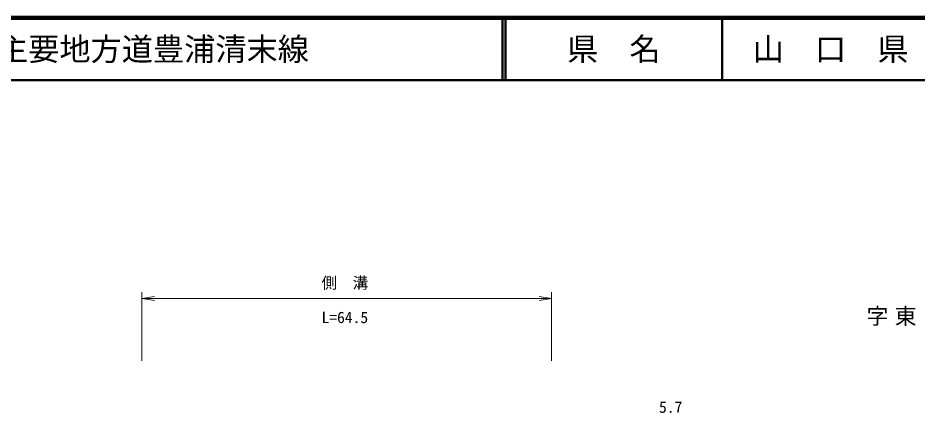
# Model space of a CAD drawing. Units: millimetres, scale not verified. Extents: x 40000 to 680000, y 20000 to 380000.
# Drawn here: x 220096 to 364390, y 316621 to 380000 of the extents above; entities that cross this region are included whole.
import ezdxf
from ezdxf.enums import TextEntityAlignment as Align

# ---------------------------------------------------------------- set-up
doc = ezdxf.new("R2010")
doc.units = ezdxf.units.MM
doc.header["$LTSCALE"] = 1000
doc.layers.add('M-BMK-HTXT', color=7, linetype='Continuous')
doc.layers.add('M-TTL-TXT', color=7, linetype='Continuous')
for name, color, linetype, lineweight in [('M-STR-HTXT', 7, 'Continuous', 13), ('M-TTL', 2, 'Continuous', 140), ('M-TTL-LINE', 7, 'Continuous', 50)]:
    doc.layers.add(name, color=color, linetype=linetype, lineweight=lineweight)
doc.styles.add('ＭＳ ゴシック', font='')
doc.styles.get('ＭＳ ゴシック').set_extended_font_data('MS Gothic')

# ---------------------------------------------------------------- blocks, each defined once
blk = doc.blocks.new('open_arrow')
at = {"color": 0, "linetype": 'Continuous', "lineweight": -2}
blk.add_lwpolyline([(7.5, 1.25), (0, 0), (7.5, -1.25)], dxfattribs=at)

msp = doc.modelspace()

# ---------------------------------------------------------------- linework, layer by layer
at = {"layer": 'M-STR-HTXT'}
for p, q in [((239966, 325000), (239966, 336000)), ((239966, 335000), (305650, 335000)), ((305650, 325000), (305650, 336000))]:
    msp.add_line(p, q, dxfattribs=at)
at = {"layer": 'M-TTL'}
msp.add_line((680000, 380000), (40000, 380000), dxfattribs=at)
at = {"layer": 'M-TTL-LINE'}
for p, q in [((297750, 380000), (297750, 370000)), ((298250, 380000), (298250, 370000)), ((333000, 380000), (333000, 370000)), ((40000, 370000), (680000, 370000))]:
    msp.add_line(p, q, dxfattribs=at)

# ---------------------------------------------------------------- block references
at = {"layer": 'M-STR-HTXT', "xscale": 267, "yscale": 267}
msp.add_blockref('open_arrow', (239966, 335000), dxfattribs=at)
at = {"layer": 'M-STR-HTXT', "xscale": 267, "yscale": 267, "rotation": 180}
msp.add_blockref('open_arrow', (305650, 335000), dxfattribs=at)

# ---------------------------------------------------------------- texts
at = {"layer": 'M-BMK-HTXT', "insert": (360658, 332028), "char_height": 2566, "attachment_point": 5, "style": 'ＭＳ ゴシック'}
msp.add_mtext('\\T1.29;字東', dxfattribs=at)
at = {"layer": 'M-STR-HTXT', "style": 'ＭＳ ゴシック'}
msp.add_text('側\u3000溝', height=1833, dxfattribs=at).set_placement((272500, 337500), align=Align.MIDDLE_CENTER)
for s, p in [('L=64.5', (272500, 330500)), ('5.7', (324734, 316101))]:
    msp.add_text(s, height=1833, dxfattribs=at).set_placement(p, align=Align.BOTTOM_CENTER)
at = {"layer": 'M-TTL-TXT', "style": 'ＭＳ ゴシック'}
msp.add_text('主要地方道豊浦清末線', height=3666, dxfattribs=at).set_placement((216734, 375000), align=Align.MIDDLE_LEFT)
for s, p in [('県\u3000名', (315625, 375000)), ('山\u3000口\u3000県', (350375, 375000))]:
    msp.add_text(s, height=3666, dxfattribs=at).set_placement(p, align=Align.MIDDLE_CENTER)

doc.saveas('drawing.dxf')
